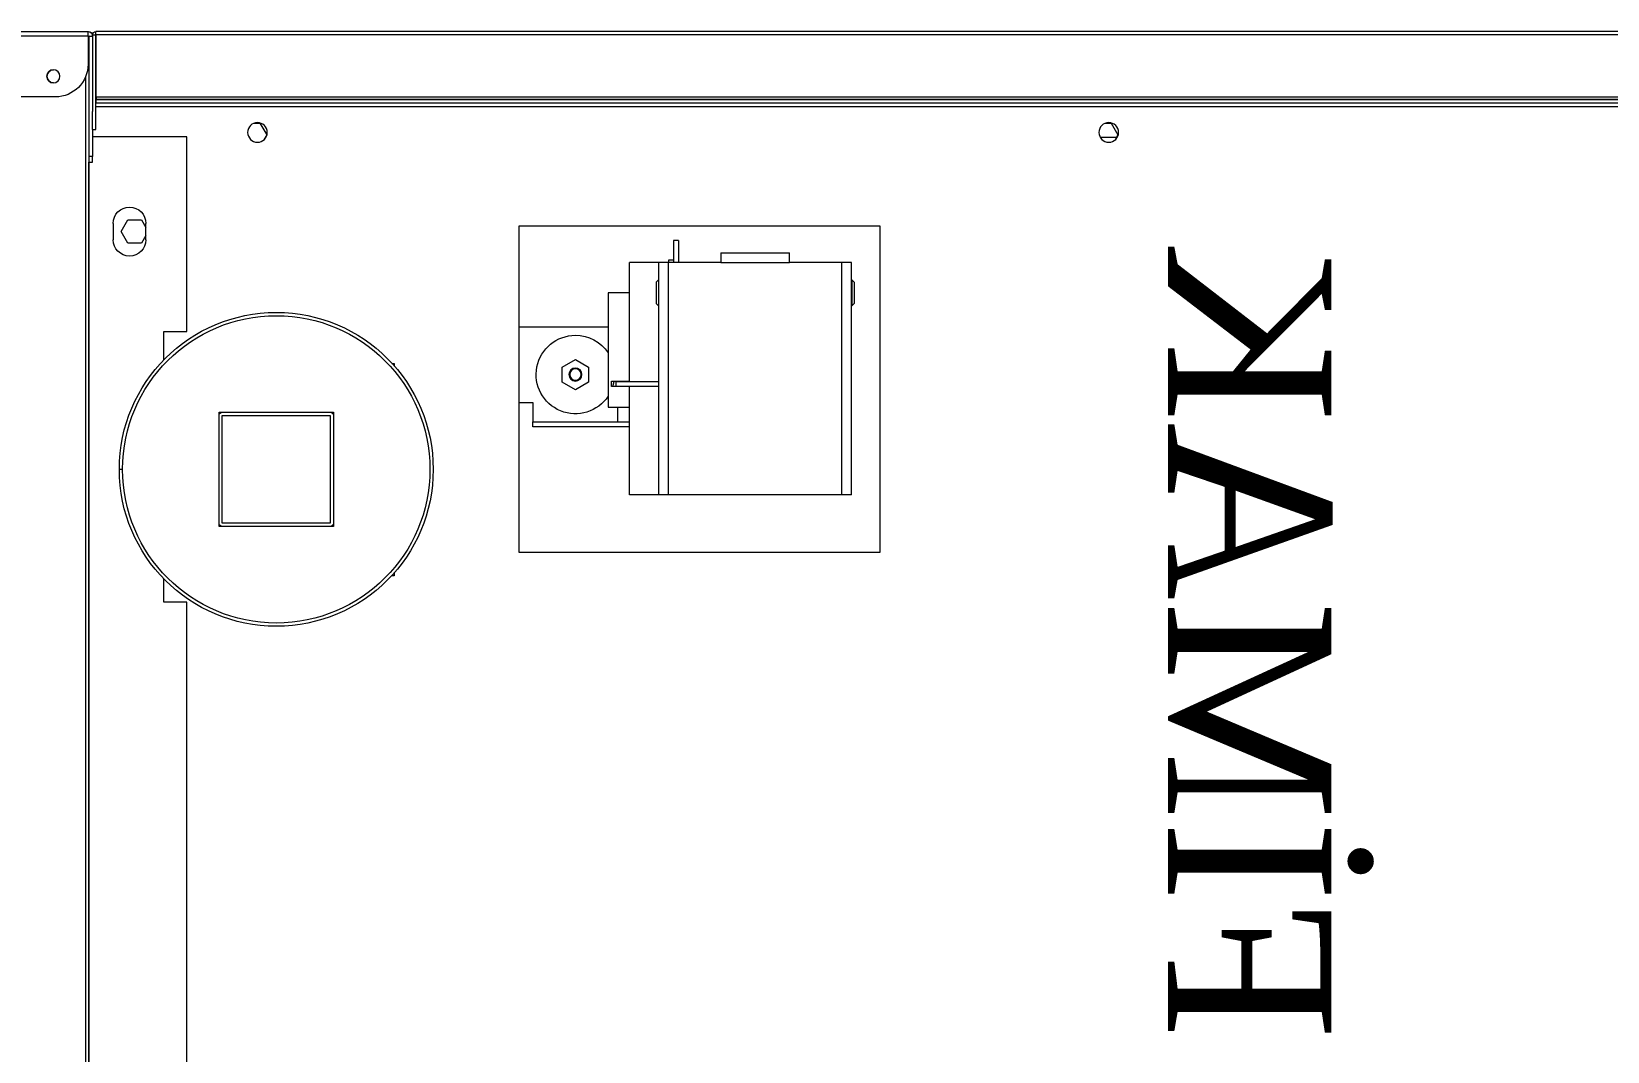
# Model space of a CAD drawing. Header units: millimetres. Extents: x 7703 to 14147, y -5820 to 95.
# Drawn here: x 12749.72 to 12797.93, y -3330.27 to -3299.07 of the extents above; entities that cross this region are included whole.
import ezdxf

# ---------------------------------------------------------------- set-up
doc = ezdxf.new("R2010")
doc.units = ezdxf.units.MM
doc.layers.add('YAZI', color=7, linetype='Continuous')
doc.styles.get("Standard").update_dxf_attribs({"font": 'stylu.ttf', "height": 10})

# ---------------------------------------------------------------- blocks, each defined once
blk = doc.blocks.new('A$C7BB95772')
at = {"color": 1, "linetype": 'Continuous', "lineweight": 0}
for p, q in [((1158.68, -922.91), (1158.68, -49.91)), ((1177.65, -49.91), (1177.65, -922.91)), ((1178.66, -49.91), (1178.66, -922.91)), ((1155.7, -922.92), (1155.7, -70.05)), ((1156.8, -922.92), (1156.8, -70.02)), ((1157.82, -922.89), (1157.82, -68.61)), ((1157.83, -68.61), (1157.83, -922.89)), ((1147.02, -610.28), (1145.54, -611.14)), ((1146.36, -615.73), (1146.36, -610.66)), ((1150.6, -612.34), (1147.02, -610.28)), ((1150.6, -614.19), (1150.6, -612.34)), ((1119.26, -683.09), (1019.26, -683.09)), ((1019.26, -683.09), (1019.26, -793.5)), ((1119.26, -793.5), (1119.26, -683.09)), ((1036.98, -691.75), (1036.98, -694.76)), ((1036.98, -691.75), (1107.98, -691.75)), ((1095.43, -691), (1094.73, -691.71)), ((1094.73, -691.71), (1094.73, -691.75)), ((1102.73, -691.71), (1094.73, -691.71)), ((1102.02, -691), (1095.43, -691)), ((1102.73, -691.71), (1102.02, -691)), ((1102.73, -691.75), (1102.73, -691.71)), ((1107.98, -691.75), (1107.98, -694.76)), ((1036.98, -694.76), (1036.98, -747.74)), ((1036.98, -694.76), (1107.98, -694.76)), ((1107.98, -694.76), (1107.98, -710.75)), ((1107.98, -710.75), (1110.99, -710.75)), ((1107.98, -731.75), (1107.98, -710.75)), ((1110.99, -731.75), (1110.99, -710.75)), ((1110.99, -731.75), (1107.98, -731.75)), ((1107.98, -731.75), (1107.98, -747.74)), ((1114.73, -744.75), (1107.98, -744.75)), ((1108.73, -746.25), (1107.98, -746.25)), ((1114.73, -746.25), (1107.98, -746.25)), ((1108.73, -746.25), (1108.73, -747.75)), ((1114.73, -744.75), (1114.73, -746.25)), ((1036.98, -747.74), (1107.98, -747.74)), ((1036.98, -747.74), (1036.98, -750.75)), ((1036.98, -750.75), (1107.98, -750.75)), ((1036.98, -750.75), (1036.98, -750.76)), ((1036.98, -750.76), (1036.98, -759.75)), ((1036.98, -750.76), (1070.13, -750.76)), ((1070.13, -763.92), (1070.13, -750.75)), ((1071.63, -763.92), (1071.63, -750.75)), ((1071.63, -750.76), (1094.73, -750.76)), ((1094.73, -750.75), (1094.73, -750.8)), ((1094.73, -750.8), (1095.43, -751.5)), ((1102.73, -750.8), (1094.73, -750.8)), ((1102.02, -751.5), (1095.43, -751.5)), ((1102.02, -751.5), (1102.73, -750.8)), ((1102.73, -750.8), (1102.73, -750.75)), ((1102.73, -750.76), (1107.98, -750.76)), ((1107.98, -747.74), (1107.98, -750.75)), ((1108.73, -747.75), (1107.98, -747.75)), ((1107.98, -750.75), (1107.98, -750.76)), ((1107.98, -750.76), (1107.98, -759.75)), ((1036.98, -759.75), (1070.13, -759.75)), ((1057.73, -759.75), (1057.73, -789.25)), ((1059.23, -789.25), (1059.23, -759.75)), ((1063.73, -766.25), (1063.73, -759.75)), ((1070.03, -759.75), (1070.03, -765.25)), ((1071.63, -759.75), (1107.98, -759.75)), ((1071.73, -765.25), (1071.73, -759.75)), ((1098.73, -759.75), (1098.73, -766.25)), ((1059.23, -763.25), (1063.73, -763.25)), ((1059.23, -789.25), (1059.23, -763.25)), ((1098.73, -766.25), (1063.73, -766.25)), ((1070.03, -763.25), (1070.13, -763.25)), ((1070.03, -765.25), (1071.73, -765.25)), ((1071.63, -763.92), (1070.13, -763.92)), ((1071.63, -763.25), (1071.73, -763.25)), ((1088.23, -766.25), (1088.23, -793.5)), ((1071.41, -772.25), (1069.1, -776.25)), ((1076.04, -772.25), (1071.41, -772.25)), ((1078.35, -776.25), (1076.04, -772.25)), ((1069.1, -776.25), (1071.41, -780.26)), ((1071.41, -780.26), (1076.04, -780.26)), ((1076.04, -780.26), (1078.35, -776.25)), ((1057.73, -789.25), (1059.23, -789.25)), ((1065.23, -789.25), (1059.23, -789.25)), ((1065.23, -793.5), (1065.23, -789.25)), ((1019.26, -793.5), (1119.26, -793.5)), ((1013.09, -831.66), (1012.15, -831.66)), ((1012.15, -831.66), (1012.15, -832.51)), ((1077.15, -831.66), (1076.37, -831.66)), ((1077.15, -832.35), (1077.15, -831.66)), ((1062.23, -850.25), (1027.23, -850.25)), ((1027.23, -850.25), (1027.23, -885.25)), ((1027.23, -851.25), (1027.23, -884.25)), ((1061.23, -850.25), (1028.23, -850.25)), ((1028.23, -851.25), (1028.23, -884.25)), ((1061.23, -851.25), (1028.23, -851.25)), ((1061.23, -884.25), (1061.23, -851.25)), ((1062.23, -885.25), (1062.23, -850.25)), ((1062.23, -884.25), (1062.23, -851.25)), ((1147.02, -870.68), (1145.54, -871.54)), ((1150.6, -872.74), (1147.02, -870.68)), ((1150.6, -874.59), (1150.6, -872.74)), ((1027.23, -885.25), (1062.23, -885.25)), ((1028.23, -884.25), (1061.23, -884.25)), ((1028.23, -885.25), (1061.23, -885.25)), ((794.19, -895.13), (1004.08, -895.13)), ((1004.08, -895.13), (1004.08, -902.11)), ((1086.95, -902.11), (1086.95, -895.13)), ((1086.95, -895.13), (1146.46, -895.13)), ((1146.46, -895.13), (1146.46, -923.92)), ((1004.08, -902.11), (1011.2, -902.11)), ((1078.26, -902.11), (1086.95, -902.11)), ((1116.28, -907.63), (1113.93, -908.98)), ((1113.93, -908.98), (1113.93, -913.11)), ((1114.96, -907.63), (1119.96, -907.63)), ((1121.08, -908.98), (1118.73, -907.63)), ((1121.08, -913.11), (1121.08, -908.98)), ((1044.68, -914.75), (1044.68, -915.75)), ((1044.78, -915.75), (1044.78, -914.75)), ((1113.93, -913.11), (1117.5, -915.18)), ((1117.5, -915.18), (1121.08, -913.11)), ((1119.96, -917.63), (1114.96, -917.63)), ((789.23, -925.11), (1138.66, -925.11)), ((1169.45, -925.12), (789.23, -925.12)), ((1138.66, -925.12), (1138.66, -923.92)), ((1138.66, -923.92), (1140.46, -923.92)), ((1140.46, -923.92), (1140.46, -925.12)), ((1148.68, -923.92), (1140.46, -923.92)), ((1148.68, -923.92), (1148.68, -922.92)), ((1148.68, -922.92), (1177.65, -922.92)), ((1148.68, -923.92), (1154.2, -923.92)), ((1177.26, -923.92), (1154.2, -923.92)), ((1156.8, -922.89), (1157.82, -922.89)), ((1157.83, -922.89), (1157.82, -922.89)), ((1158.68, -922.89), (1157.83, -922.89)), ((1177.65, -922.91), (1158.68, -922.91)), ((1161.97, -922.91), (1161.97, -922.92)), ((1164.12, -922.91), (1164.12, -922.92)), ((1177.26, -925.32), (1168.66, -925.32)), ((1177.26, -925.12), (1169.45, -925.12)), ((1176.44, -922.91), (1176.44, -922.92)), ((1176.96, -925.32), (1176.96, -925.12)), ((1176.96, -925.16), (1177.36, -925.16)), ((1177.26, -923.92), (1177.65, -923.92)), ((1177.26, -925.12), (1177.26, -923.92)), ((1177.26, -925.32), (1177.26, -1232.39)), ((1177.26, -925.32), (1178.66, -925.32)), ((1177.36, -923.92), (1177.36, -923.92)), ((1177.36, -925.16), (1177.36, -925.32)), ((1177.65, -922.91), (1178.66, -922.91)), ((1177.65, -923.92), (1177.65, -922.92)), ((1178.65, -925.16), (1178.66, -925.16)), ((1178.66, -925.32), (1178.66, -925.16)), ((1178.66, -1232.86), (1178.66, -925.32)), ((1164.72, -926.13), (789.23, -926.13)), ((1158.66, -935.32), (1158.66, -1218.28))]:
    blk.add_line(p, q, dxfattribs=at)
at = {"color": 1, "linetype": 'Continuous', "lineweight": 0, "flags": 128}
blk.add_lwpolyline([(1070.03, -764.84), (1071.64, -764.44), (1071.73, -764.42)], dxfattribs=at)
at = {"color": 1, "linetype": 'Continuous', "lineweight": 0}
for centre, radius in [((1147.8, -613.1), 3), ((1073.73, -776.25), 2), ((1073.73, -776.25), 1.75), ((1147.8, -873.5), 3), ((1164.96, -935.92), 2)]:
    blk.add_circle(centre, radius, dxfattribs=at)
for centre, radius, start, end in [((1073.73, -776.25), 12, 123.5573, 0), ((1073.73, -776.25), 12, 0, 56.4427), ((1044.73, -867.75), 48, 270.0597, 269.9403), ((1044.73, -867.75), 47, 270.0597, 269.9403), ((1028.23, -851.25), 1, 90, 180), ((1061.23, -851.25), 1, 0, 90), ((1028.23, -884.25), 1, 180, 270), ((1061.23, -884.25), 1, 270, 0), ((1114.96, -912.63), 5, 90, 270), ((1119.96, -912.63), 5, 270, 90), ((1168.66, -935.32), 10, 90, 180), ((1177.26, -925.32), 1.4, 0, 90), ((1177.26, -925.32), 0.2, 0, 90), ((1177.65, -922.91), 1.01, 270, 360), ((1177.65, -922.91), 0.01, 270, 360), ((1177.36, -925.16), 1.3, 0, 72.9522), ((1164.96, -935.91), 2, 180, 359.8686)]:
    blk.add_arc(centre, radius, start, end, dxfattribs=at)
at = {"layer": 'YAZI', "color": 1, "lineweight": 25, "insert": (991.93, -545.02), "char_height": 60, "width": 2140.7502, "attachment_point": 2}
blk.add_mtext('{\\fTimes New Roman|b0|i0|c162|p18;\\H0.8333x;\\C31;FİMAK}', dxfattribs=at)

msp = doc.modelspace()

# ---------------------------------------------------------------- block references
at = {"color": 31, "xscale": -0.1000000000021828, "yscale": 0.1000000000021828, "zscale": 0.1000000000021828, "rotation": 270}
msp.add_blockref('A$C7BB95772', (12843.983, -3416.933), dxfattribs=at)

doc.saveas('drawing.dxf')
